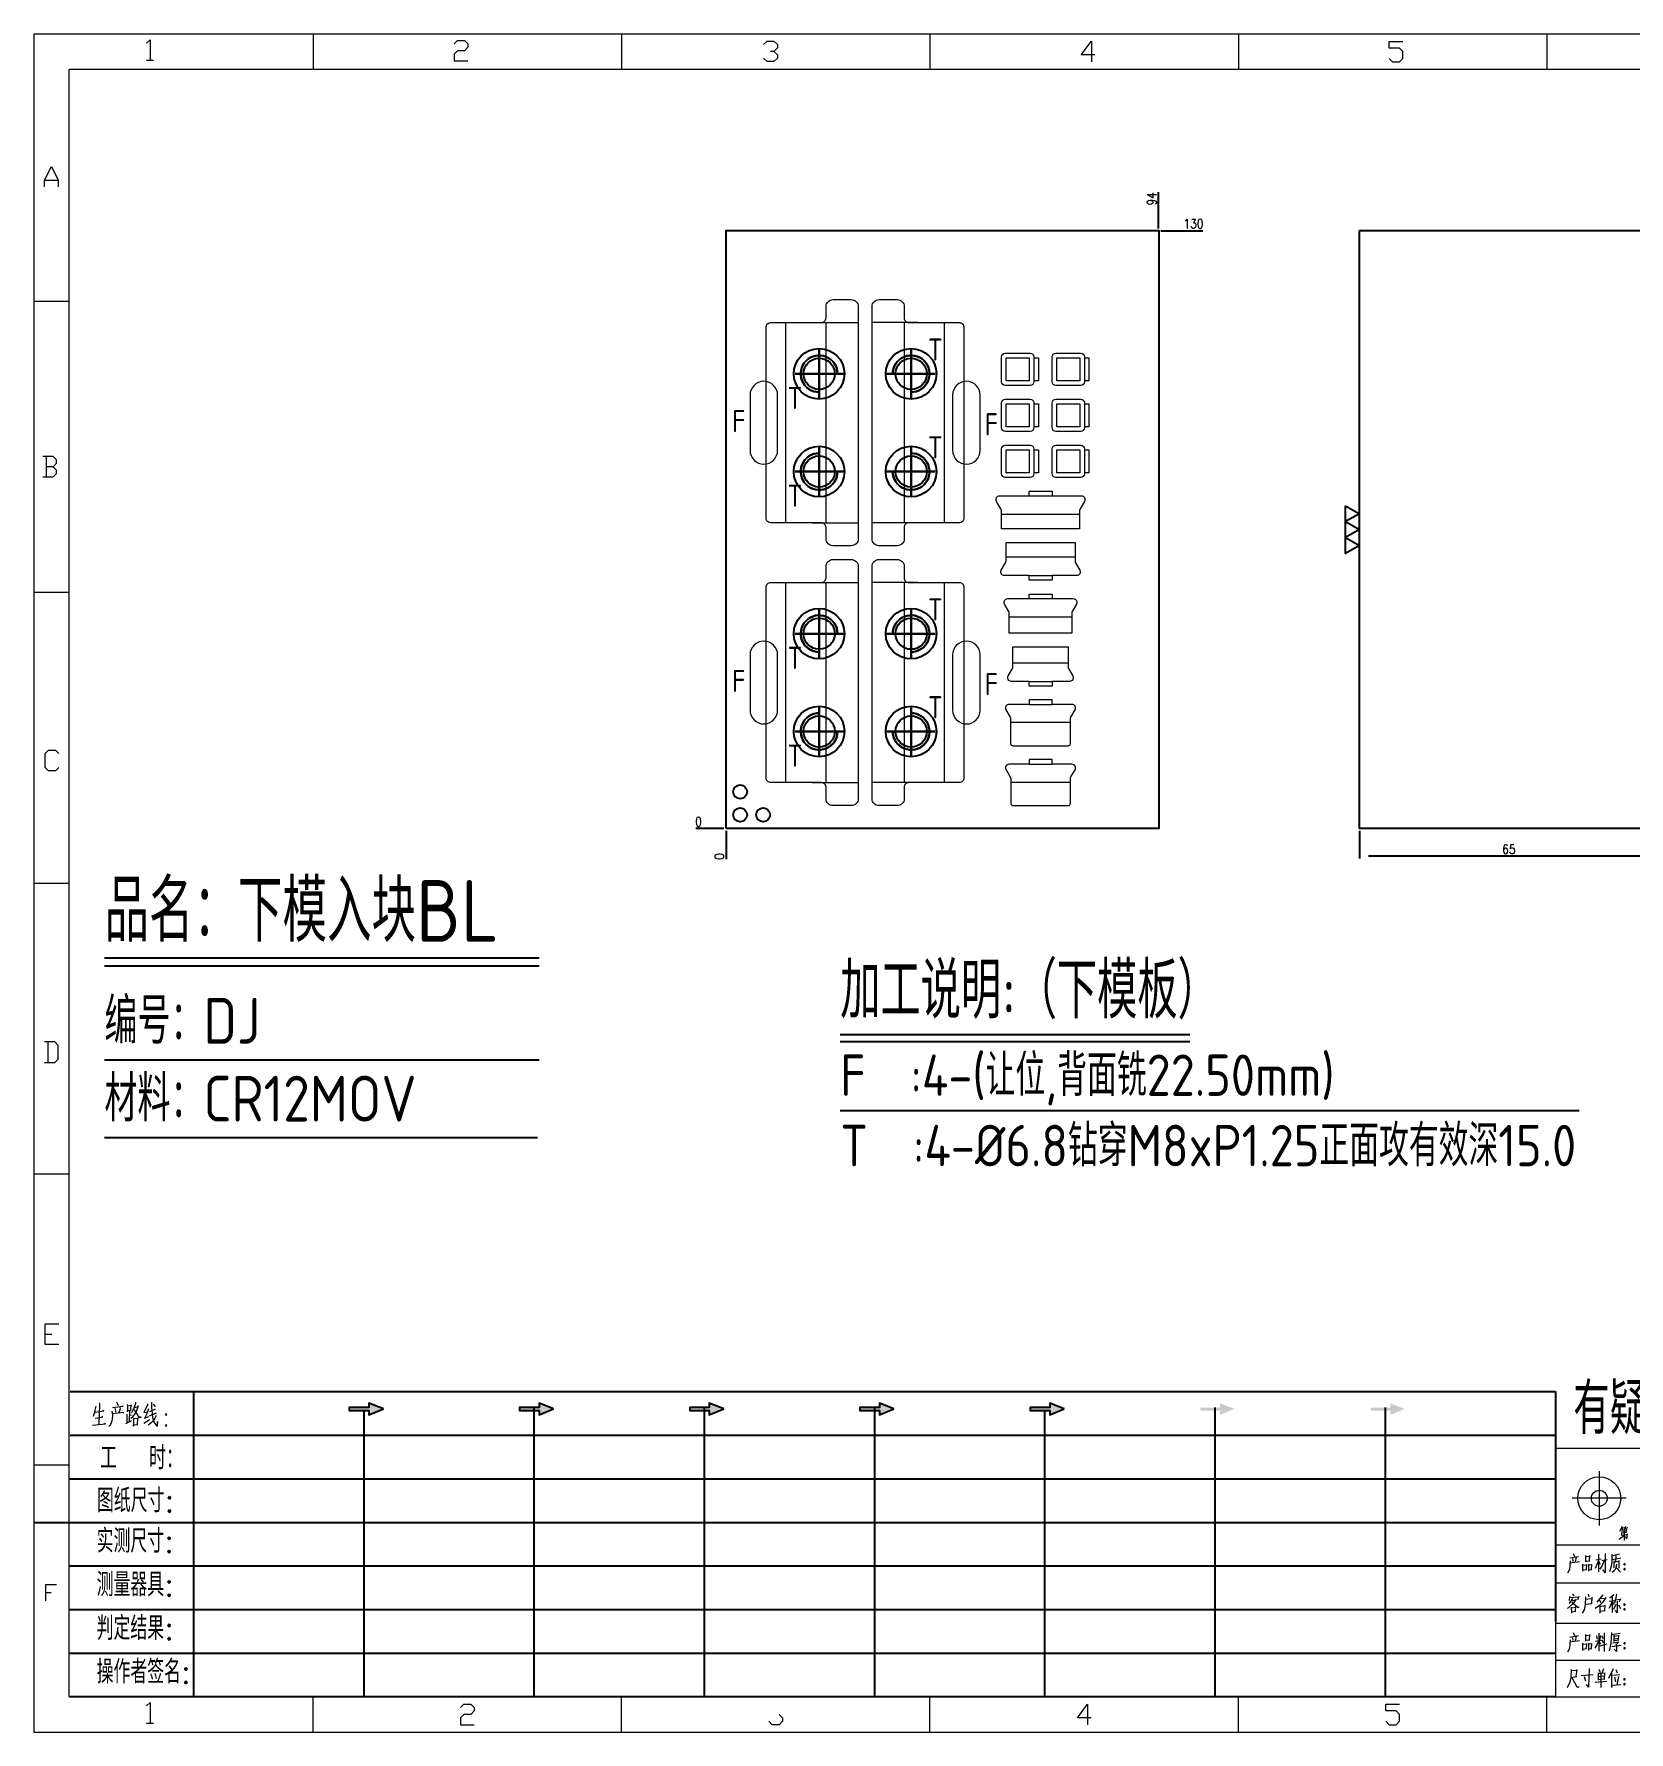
# Model space of a CAD drawing. Header units: millimetres. Extents: x 117382 to 126876, y -1151 to 1280.
# Drawn here: x 119453.7 to 119800.5, y -1151.5 to -782.3 of the extents above; entities that cross this region are included whole.
import ezdxf
from ezdxf.enums import TextEntityAlignment as Align

# ---------------------------------------------------------------- set-up
doc = ezdxf.new("R2010")
doc.units = ezdxf.units.MM
for name, pattern in [('CENTER', [0]), ('DASHED', [0]), ('HIDDEN', [0])]:
    doc.linetypes.add(name, pattern=pattern)
for name, color, linetype in [('DIE_P', 2, 'Continuous'), ('DIM', 4, 'Continuous'), ('LB_P', 2, 'Continuous'), ('PRESS', 3, 'Continuous'), ('TEXT', 4, 'Continuous')]:
    doc.layers.add(name, color=color, linetype=linetype)
doc.styles.add('chinesef_fs', font='simplex.shx', dxfattribs={"bigfont": 'gbcbig.shx'})
doc.styles.add('gbenor', font='gbenor.shx', dxfattribs={"bigfont": 'gbcbig.shx'})
doc.styles.add('GBENOR_', font='gbenor.shx', dxfattribs={"bigfont": 'gbcbig'})
doc.styles.get("Standard").update_dxf_attribs({"font": 'txt.shx', "width": 0.85, "bigfont": 'ctxt.shx'})
doc.styles.add('TXT', font='txt.shx', dxfattribs={"width": 0.8, "bigfont": 'ctxt.shx'})
doc.dimstyles.new('T-2-WX', dxfattribs={"dimtxt": 2, "dimasz": 2, "dimexe": 0.5, "dimexo": 0.5, "dimgap": 0.5, "dimtad": 1, "dimtxsty": 'Standard', "dimblk": 'OPEN30', "dimcen": 0, "dimazin": 3, "dimtfac": 1, "dimtmove": 0, "dimatfit": 3, "dimldrblk": 'OPEN30', "dimlwd": -1, "dimlwe": -1})

# ---------------------------------------------------------------- blocks, each defined once
blk = doc.blocks.new('U40')
for points in [[(351.8, 337.7), (351.8, 333.2), (367, 339.3), (351.8, 345.3), (351.8, 340.8), (331.2, 340.8), (331.2, 337.7)], [(545.7, 339.3), (530.6, 345.3), (530.6, 340.8), (509.9, 340.8), (509.9, 337.7), (530.6, 337.7), (530.6, 333.2)], [(724.5, 339.3), (709.3, 345.3), (709.3, 340.8), (688.7, 340.8), (688.7, 337.7), (709.3, 337.7), (709.3, 333.2)], [(903.3, 339.3), (888.1, 345.3), (888.1, 340.8), (867.5, 340.8), (867.5, 337.7), (888.1, 337.7), (888.1, 333.2)], [(1082.1, 339.3), (1066.9, 345.3), (1066.9, 340.8), (1046.3, 340.8), (1046.3, 337.7), (1066.9, 337.7), (1066.9, 333.2)], [(1245.7, 337.7), (1245.7, 333.2), (1260.9, 339.3), (1245.7, 345.3), (1245.7, 340.8), (1225.1, 340.8), (1225.1, 337.7)], [(1424.5, 337.7), (1424.5, 333.2), (1439.7, 339.3), (1424.5, 345.3), (1424.5, 340.8), (1403.8, 340.8), (1403.8, 337.7)]]:
    blk.add_hatch(color=3).paths.add_polyline_path(points)
at = {"color": 254, "lineweight": 18}
for p, q in [((0, 1783.5), (0, 0)), ((0, 1783.5), (2530.2, 1783.5)), ((941.1, 1783.5), (941.1, 1746.5)), ((1265.1, 1783.5), (1265.1, 1746.5)), ((1589.1, 1783.5), (1589.1, 1746.5)), ((37, 37), (37, 1746.5)), ((37, 1746.5), (2493.2, 1746.5)), ((0, 1502.7), (37, 1502.7)), ((0, 1197.2), (37, 1197.2)), ((0, 891.7), (37, 891.7)), ((0, 586.3), (37, 586.3)), ((1598.1, 298), (2493.2, 298)), ((0, 280.8), (37, 280.8)), ((1598.2, 196.6), (2493.2, 196.6)), ((2493.2, 156.4), (1598.2, 156.4)), ((2493.2, 114.1), (1598.2, 114.1)), ((2493.2, 75), (1598.2, 75)), ((37, 37), (2493.2, 37)), ((941.1, 0), (941.1, 37)), ((1265.1, 0), (1265.1, 37)), ((1589.1, 0), (1589.1, 37)), ((0, 0), (2530.2, 0))]:
    blk.add_line(p, q, dxfattribs=at)
at = {"color": 254, "linetype": 'Continuous', "lineweight": 18}
for p, q in [((293.1, 1783.5), (293.1, 1746.5)), ((617.1, 1783.5), (617.1, 1746.5)), ((1598.1, 298), (1598.1, 37)), ((1598.2, 298), (1598.2, 37)), ((293.1, 0), (293.1, 37)), ((617.1, 0), (617.1, 37))]:
    blk.add_line(p, q, dxfattribs=at)
for p, q in [((38, 357.6), (1598.2, 357.6)), ((1598.2, 357.6), (1598.2, 116.2)), ((38, 311.8), (1598.2, 311.8)), ((37.1, 266), (1598.2, 266)), ((0.1, 220.2), (1598.2, 220.2)), ((37.1, 174.4), (1598.2, 174.4)), ((37.1, 128.6), (1598.2, 128.6)), ((37.1, 82.8), (1598.2, 82.8))]:
    blk.add_line(p, q)
at = {"color": 254}
for p, q in [((167.8, 37), (167.8, 357.6)), ((525.5, 37), (525.5, 340.8)), ((704.3, 37), (704.3, 340.8)), ((883.1, 37), (883.1, 340.8)), ((1240.6, 37), (1240.6, 340.8)), ((1419.4, 37), (1419.4, 340.8)), ((346.7, 37), (346.7, 337.9)), ((1061.9, 37), (1061.9, 337.7)), ((1598.2, 37), (38, 37))]:
    blk.add_line(p, q, dxfattribs=at)
at = {"color": 92, "lineweight": 18}
for p, q in [((1644.1, 273.9), (1644.1, 217)), ((1672.4, 245.5), (1615.5, 245.5))]:
    blk.add_line(p, q, dxfattribs=at)
for points in [[(118.3, 1773.7), (121.9, 1777.3), (121.9, 1755.8)], [(441.4, 1773.1), (445, 1776.7), (452.2, 1776.7), (455.8, 1773.1), (455.8, 1769.5), (452.2, 1765.9), (445, 1765.9), (441.4, 1762.3), (441.4, 1755.1), (455.8, 1755.1)], [(766.4, 1772.4), (770, 1776), (777.2, 1776), (780.8, 1772.4), (780.8, 1768.8), (777.2, 1765.2), (773.6, 1765.2)], [(1114.4, 1761.4), (1100, 1761.4), (1110.8, 1775.8), (1110.8, 1754.2)], [(1423.4, 1757.7), (1427, 1754.1), (1434.2, 1754.1), (1437.8, 1757.7), (1437.8, 1764.9), (1434.2, 1768.5), (1423.4, 1768.5), (1423.4, 1775.7), (1437.8, 1775.7)], [(118.3, 1755.8), (125.5, 1755.8)], [(777.2, 1765.2), (780.8, 1761.6), (780.8, 1758), (777.2, 1754.4), (770, 1754.4), (766.4, 1758)], [(11.1, 1622.8), (11.1, 1630), (18.3, 1644.4), (25.5, 1630), (25.5, 1622.8)], [(11.1, 1630), (25.5, 1630)], [(20, 1329), (23.6, 1332.6), (23.6, 1336.2), (20, 1339.8), (9.2, 1339.8)], [(12.8, 1339.8), (12.8, 1318.2)], [(9.2, 1318.2), (20, 1318.2), (23.6, 1321.8), (23.6, 1325.4), (20, 1329), (12.8, 1329)], [(26.1, 1013.2), (22.5, 1009.6), (15.3, 1009.6), (11.7, 1013.2), (11.7, 1027.6), (15.3, 1031.2), (22.5, 1031.2), (26.1, 1027.6)], [(11, 703.2), (21.8, 703.2), (25.4, 706.8), (25.4, 721.2), (21.8, 724.8), (11, 724.8)], [(14.6, 724.8), (14.6, 703.2)], [(26.1, 407), (11.7, 407), (11.7, 428.6), (26.1, 428.6)], [(11.7, 417.8), (18.9, 417.8)], [(1613.5, 179.9), (1612.8, 170.8), (1610.8, 166.8)], [(1613, 182.8), (1622.3, 184.3)], [(1613.3, 177.7), (1623.2, 179.2)], [(1615.9, 182.1), (1616.3, 179)], [(1616.6, 187.6), (1617.9, 184.5)], [(1619.7, 183.6), (1618.8, 178.8)], [(1629.6, 185.4), (1629.6, 178.6)], [(1629.6, 184.3), (1634, 184.7)], [(1629.6, 179.4), (1634.2, 179.9)], [(1633.8, 179.9), (1634.2, 185.4)], [(1640, 172.1), (1643.5, 180.5)], [(1645.9, 181.4), (1640.4, 180.5)], [(1643.5, 168.2), (1643.5, 186.9)], [(1645.5, 176.1), (1643.5, 179.2)], [(1649.7, 180.8), (1647, 174.8), (1644.8, 171)], [(1646.6, 180.3), (1652.3, 181.2)], [(1650.1, 187.6), (1650.1, 167.1), (1647.7, 170.6)], [(1657.4, 186.9), (1657.2, 179), (1656.5, 173.7), (1654.8, 168.4)], [(1664.9, 186.7), (1657.4, 184.7)], [(1657.8, 181.2), (1666.7, 182.8)], [(1659.2, 179.7), (1659.2, 172.4)], [(1664.5, 179), (1659.2, 178.1)], [(1661.6, 178.6), (1661.8, 185.2)], [(1664.7, 180.1), (1664.5, 172.1)], [(1626.9, 168.8), (1626.7, 176.3)], [(1626.9, 175.2), (1630.5, 175.7)], [(1626.9, 170.2), (1630.7, 170.6)], [(1630.5, 176.1), (1630.3, 170.6)], [(1632.7, 176.3), (1632.7, 168.8)], [(1636.2, 175.7), (1632.9, 175.2)], [(1632.9, 170.4), (1636.4, 170.8)], [(1636, 170.8), (1636.4, 176.1)], [(1662, 176.3), (1661.4, 172.4), (1660, 169.7), (1657.6, 167.7)], [(1662.3, 172.4), (1666.2, 168)], [(12.3, 137.7), (12.3, 155), (23.8, 155)], [(12.3, 146.4), (18.1, 146.4)], [(1615.9, 144.9), (1617.5, 143.1)], [(1632.3, 144.9), (1633.2, 142)], [(1647.7, 144.2), (1641.5, 136.3)], [(1659.4, 144.2), (1655.2, 140.5)], [(1662.3, 144.9), (1661.2, 139.2), (1660.1, 135.2)], [(1619.7, 139.4), (1616.8, 135), (1610.6, 129.7)], [(1612.8, 142.5), (1612.4, 138.1)], [(1615.9, 140.3), (1612.4, 135)], [(1612.8, 141.2), (1622.3, 142)], [(1614.6, 131.2), (1614.8, 125)], [(1614.6, 130.3), (1619.2, 131.2)], [(1614.8, 137.8), (1619.2, 138.9)], [(1614.8, 126.1), (1619.5, 127)], [(1615.1, 136.3), (1621.7, 131), (1623, 131)], [(1619, 127), (1619.5, 131.9)], [(1622.6, 142.5), (1621.2, 138.9)], [(1629.6, 142), (1629.2, 133.6), (1628.3, 128.3), (1626.1, 125)], [(1629.2, 134.3), (1636.2, 135)], [(1629.4, 139.6), (1636, 140.3)], [(1636.2, 141.6), (1635.8, 135)], [(1650.8, 141.4), (1647.3, 136.1), (1644.2, 133), (1639.8, 129.9)], [(1644, 138.9), (1645.7, 136.1)], [(1644.6, 133.4), (1644.6, 125)], [(1644.6, 131.9), (1650.2, 132.8)], [(1644.6, 126.8), (1650.4, 127.5)], [(1645.1, 140.3), (1650.2, 140.7)], [(1649.9, 127.5), (1650.4, 133.2)], [(1657.7, 137.4), (1656.1, 133.6), (1654.1, 129.9)], [(1654.6, 137.4), (1659.9, 138.3)], [(1657.7, 142), (1657.7, 125.5)], [(1657.7, 136.3), (1659.6, 133.9)], [(1661.4, 134.1), (1659, 128.6)], [(1663, 137.6), (1663, 125.3), (1661, 128.1)], [(1661.4, 138.9), (1665.8, 139.6)], [(1664.3, 133.6), (1666.5, 129.9)], [(1666.3, 140), (1664.9, 136.7)], [(1613.5, 96.9), (1612.8, 87.8), (1610.8, 83.9)], [(1613, 99.8), (1622.3, 101.3)], [(1613.3, 94.7), (1623.2, 96.2)], [(1615.9, 99.1), (1616.3, 96)], [(1616.6, 104.6), (1617.9, 101.5)], [(1619.7, 100.6), (1618.8, 95.8)], [(1626.9, 85.8), (1626.7, 93.4)], [(1626.9, 92.3), (1630.5, 92.7)], [(1629.6, 102.4), (1629.6, 95.6)], [(1629.6, 101.3), (1634, 101.8)], [(1629.6, 96.4), (1634.2, 96.9)], [(1630.5, 93.1), (1630.3, 87.6)], [(1632.7, 93.4), (1632.7, 85.8)], [(1636.2, 92.7), (1632.9, 92.3)], [(1633.8, 96.9), (1634.2, 102.4)], [(1636, 87.8), (1636.4, 93.1)], [(1643.5, 96), (1641.5, 91.6), (1639.5, 88.1)], [(1640, 95.6), (1645.9, 96.4)], [(1641.1, 100.9), (1641.9, 97.6)], [(1643.5, 104), (1643.5, 85)], [(1643.5, 95.1), (1645.3, 92.3)], [(1645.5, 101.3), (1644.2, 96.2)], [(1645, 90.7), (1652.3, 92.7)], [(1646.8, 101.1), (1647.9, 98.4)], [(1646.8, 96.9), (1648.1, 93.6)], [(1649.7, 84.5), (1649.7, 104.2)], [(1657, 104.4), (1656.3, 93.1), (1654.5, 85.4)], [(1657, 102.6), (1666, 103.7)], [(1657.2, 90), (1666.9, 91.4)], [(1658.3, 93.8), (1664.2, 94.7)], [(1659.2, 101.8), (1659.2, 95.1)], [(1664.7, 101.1), (1659.2, 100.4)], [(1659.2, 98), (1663.4, 98.7)], [(1659.2, 96), (1664.7, 96.7)], [(1661.4, 92.9), (1662, 90.7), (1662, 84.5), (1659.8, 87.2)], [(1661.8, 91.6), (1664.5, 94.9)], [(1664.2, 96.7), (1664.7, 101.8)], [(1626.9, 87.2), (1630.7, 87.6)], [(1632.9, 87.4), (1636.4, 87.8)], [(1614.4, 65.7), (1614.2, 57.3), (1613.3, 52.3), (1610.4, 46.5)], [(1614.2, 57.3), (1620.6, 58.2)], [(1620.6, 64.8), (1614.4, 64.2)], [(1615.3, 57.3), (1620.6, 47.4), (1622.8, 47.4)], [(1619.9, 58.2), (1620.8, 65.7)], [(1625.2, 59.3), (1637.6, 60.6)], [(1630.1, 53.6), (1628.7, 58)], [(1633.4, 66.6), (1632.9, 47.2), (1630.7, 50)], [(1639.8, 52.5), (1652.1, 53.6)], [(1642.9, 62.2), (1642.9, 54.5)], [(1649.5, 61.8), (1642.9, 61.1)], [(1642.9, 55.1), (1649.9, 55.8)], [(1643.5, 66.2), (1645.1, 62.4)], [(1643.8, 58.4), (1648.6, 58.9)], [(1646.2, 46.7), (1646.2, 61.3)], [(1648.6, 66.4), (1646.8, 61.8)], [(1649.7, 62.2), (1649.3, 55.8)], [(1658.5, 66.4), (1653.9, 56.2)], [(1656.8, 62.2), (1656.8, 46.7)], [(1658.3, 59.8), (1665.8, 60.6)], [(1659.9, 57.8), (1661.2, 52.7)], [(1661.4, 65.7), (1662.7, 62.2)], [(1664.1, 58.4), (1662.5, 49.6)], [(1657.7, 49.2), (1666.7, 49.8)], [(118.3, 27.4), (121.9, 31), (121.9, 9.4)], [(447.9, 25.7), (451.5, 29.3), (458.7, 29.3), (462.3, 25.7), (462.3, 22.1), (458.7, 18.5), (451.5, 18.5), (447.9, 14.9), (447.9, 7.7), (462.3, 7.7)], [(782.7, 18.5), (786.3, 14.9), (786.3, 11.3), (782.7, 7.7), (775.5, 7.7), (771.9, 11.3)], [(1110.3, 14.9), (1095.9, 14.9), (1106.7, 29.3), (1106.7, 7.7)], [(1419.9, 11.3), (1423.5, 7.7), (1430.7, 7.7), (1434.3, 11.3), (1434.3, 18.5), (1430.7, 22.1), (1419.9, 22.1), (1419.9, 29.3), (1434.3, 29.3)], [(118.3, 9.4), (125.5, 9.4)]]:
    blk.add_lwpolyline(points, dxfattribs=at)
at = {"color": 92, "lineweight": 0}
for points in [[(65, 342.2), (64.8, 341), (64.1, 337.9), (63.6, 335.7), (62.8, 333.5), (62.1, 331.4)], [(68.4, 345.9), (68.7, 344.4), (68.1, 322.9)], [(82.6, 340.8), (93.7, 342.2), (93.3, 342.4), (92.4, 342)], [(86.1, 336.1), (86, 337.5), (85.3, 339.8)], [(86.7, 346.7), (87.9, 344.6), (88.3, 343)], [(90.3, 341), (90.4, 339.6), (89.1, 335.3)], [(97.8, 344), (98.1, 342.6), (98.1, 340.8), (98.1, 337.9), (98.1, 336.3), (98.2, 337.7), (102.1, 338.3), (101.8, 338.3), (102.1, 343.6), (102.1, 343.2), (102.1, 342.8), (98.2, 342.2)], [(105.5, 341.2), (105.9, 341), (109.6, 341.8), (109.3, 342.6), (108.5, 339.6), (107.6, 337.3), (106.9, 335.9), (105.9, 334.3), (104.3, 332), (103.1, 330.4), (101.9, 329.4)], [(106.6, 346.5), (106.5, 345.2), (105.1, 341.2), (104.2, 338.9), (103.1, 336.3), (102.6, 335.5)], [(104.9, 339.1), (105.3, 338.7), (107, 335.7), (108.6, 333.3), (109.9, 331.2), (110.3, 330.8), (112.6, 330.8), (110.2, 331.2), (109, 332.6)], [(119.3, 344.8), (119.1, 343.8), (116.8, 338.5), (115.4, 335.5), (119.3, 336.3)], [(120.3, 339.4), (118.1, 333.5), (116.4, 330), (116.1, 329.8), (120.5, 331.4)], [(121.7, 336.7), (127.7, 339.6)], [(123.4, 346.5), (123.5, 345.4), (123.5, 340.8), (123.8, 337.3), (124, 335.3), (124.2, 333.1), (124.5, 331), (124.8, 329), (125.2, 327.4), (125.9, 325.7), (126.9, 323.9), (127.9, 322.7), (128.9, 321.7), (129.6, 321.3), (129.9, 326.1), (129.4, 321.5)], [(127.7, 341.6), (127.2, 342.4), (125.7, 344.2)], [(61.4, 322.3), (68.2, 322.9), (75.3, 323.7), (74.9, 323.9), (73.8, 323.5)], [(63.8, 335.9), (73.4, 337.5), (73.1, 337.7), (72.5, 337.3)], [(64.5, 329.6), (64.8, 329.6), (65.1, 329.6), (72.5, 331), (71.9, 331), (70.9, 330.8)], [(82.6, 335.1), (82.6, 331.8), (82.3, 329), (81.9, 326.8), (81.2, 324.9), (80.3, 323.1), (79.6, 321.9), (78.8, 320.9)], [(93.3, 335.5), (94.1, 335.7), (94.3, 335.5), (82.6, 334.3), (82.6, 335.1), (82.2, 336.9)], [(96.5, 323.9), (102.8, 327.2)], [(97.2, 334.3), (97.5, 333.5), (97.7, 324.7)], [(100.2, 337.9), (100.1, 325.9)], [(100.2, 332.6), (102.4, 333.1)], [(104.2, 330), (104.5, 329), (104.5, 321.1), (104.3, 322.1), (104.5, 322.7), (109.2, 323.1), (108.6, 323.1), (109, 329.2), (109, 330), (109.3, 329.4), (108.6, 329.4), (104.6, 328.8)], [(115.3, 324.3), (121.5, 328.2)], [(128.2, 332.4), (128.1, 331.6), (126.9, 329.6), (125.8, 328), (124.5, 326.3), (123, 324.7), (121.4, 323.3), (120.1, 322.3)], [(121.4, 332.2), (128.8, 335.1)]]:
    blk.add_lwpolyline(points, dxfattribs=at)
for points in [[(367, 339.3), (351.8, 345.3), (351.8, 340.8), (331.2, 340.8), (331.2, 337.7), (351.8, 337.7), (351.8, 333.2), (367, 339.3)], [(545.7, 339.3), (530.6, 345.3), (530.6, 340.8), (509.9, 340.8), (509.9, 337.7), (530.6, 337.7), (530.6, 333.2), (545.7, 339.3)], [(724.5, 339.3), (709.3, 345.3), (709.3, 340.8), (688.7, 340.8), (688.7, 337.7), (709.3, 337.7), (709.3, 333.2), (724.5, 339.3)], [(903.3, 339.3), (888.1, 345.3), (888.1, 340.8), (867.5, 340.8), (867.5, 337.7), (888.1, 337.7), (888.1, 333.2), (903.3, 339.3)], [(1082.1, 339.3), (1066.9, 345.3), (1066.9, 340.8), (1046.3, 340.8), (1046.3, 337.7), (1066.9, 337.7), (1066.9, 333.2), (1082.1, 339.3)]]:
    blk.add_lwpolyline(points)
for points in [[(138.7, 332.4), (139.4, 333.5), (138.7, 334.5), (138, 333.5)], [(138.7, 320.9), (139.4, 321.9), (138.7, 322.9), (138, 321.9)]]:
    blk.add_lwpolyline(points, close=True, dxfattribs=at)
at = {"color": 3, "lineweight": 18}
for points in [[(1665.5, 210.9), (1668.3, 216.3)], [(1667.3, 214.2), (1670.1, 214.7)], [(1668.8, 211.7), (1668, 214.2)], [(1670.3, 211.9), (1671.9, 216.3)], [(1671.1, 214.2), (1674, 214.7)], [(1671.4, 214.2), (1672.9, 211.7)], [(1670.1, 206.6), (1668, 204.5), (1665, 202.1)], [(1667.1, 206.6), (1673.4, 207.3)], [(1667.3, 211.1), (1672.4, 211.6)], [(1667.3, 209.6), (1667.3, 206.6)], [(1672.5, 209.4), (1667.3, 208.9)], [(1670.1, 211.2), (1670.1, 201.3)], [(1673.5, 208.1), (1672.7, 202.9), (1671.7, 205)], [(1672.2, 209.4), (1672.5, 211.9)]]:
    blk.add_lwpolyline(points, dxfattribs=at)
at = {"color": 92, "lineweight": 18}
for points in [[(1670, 176.1), (1670, 175.9), (1670.2, 175.7), (1670.4, 175.5), (1670.6, 175.5), (1670.9, 175.5), (1671.1, 175.7), (1671.3, 175.9), (1671.3, 176.1), (1671.3, 176.4), (1671.1, 176.6), (1670.9, 176.7), (1670.6, 176.8), (1670.4, 176.7), (1670.2, 176.6), (1670, 176.4)], [(1671.3, 171), (1671.3, 171.3), (1671.1, 171.5), (1670.9, 171.7), (1670.6, 171.7), (1670.4, 171.7), (1670.2, 171.5), (1670, 171.3), (1670, 171), (1670, 170.8), (1670.2, 170.6), (1670.4, 170.4), (1670.6, 170.4), (1670.9, 170.4), (1671.1, 170.6), (1671.3, 170.8)], [(1671.1, 176.1), (1671, 176.3), (1670.9, 176.5), (1670.6, 176.6), (1670.4, 176.5), (1670.3, 176.3), (1670.2, 176.1), (1670.3, 175.9), (1670.4, 175.7), (1670.6, 175.7), (1670.9, 175.7), (1671, 175.9)], [(1671.1, 171), (1671, 171.3), (1670.9, 171.4), (1670.6, 171.5), (1670.4, 171.4), (1670.3, 171.3), (1670.2, 171), (1670.3, 170.8), (1670.4, 170.7), (1670.6, 170.6), (1670.9, 170.7), (1671, 170.8)], [(1669.8, 133.9), (1669.8, 133.6), (1670, 133.4), (1670.2, 133.3), (1670.5, 133.2), (1670.7, 133.3), (1670.9, 133.4), (1671.1, 133.6), (1671.1, 133.9), (1671.1, 134.1), (1670.9, 134.3), (1670.7, 134.5), (1670.5, 134.5), (1670.2, 134.5), (1670, 134.3), (1669.8, 134.1)], [(1671.1, 128.8), (1671.1, 129), (1670.9, 129.3), (1670.7, 129.4), (1670.5, 129.4), (1670.2, 129.4), (1670, 129.3), (1669.8, 129), (1669.8, 128.8), (1669.8, 128.5), (1670, 128.3), (1670.2, 128.2), (1670.5, 128.1), (1670.7, 128.2), (1670.9, 128.3), (1671.1, 128.5)], [(1670.9, 133.9), (1670.8, 134.1), (1670.7, 134.2), (1670.5, 134.3), (1670.2, 134.2), (1670.1, 134.1), (1670, 133.9), (1670.1, 133.6), (1670.2, 133.5), (1670.5, 133.4), (1670.7, 133.5), (1670.8, 133.6)], [(1670.9, 128.8), (1670.8, 129), (1670.7, 129.2), (1670.5, 129.2), (1670.2, 129.2), (1670.1, 129), (1670, 128.8), (1670.1, 128.6), (1670.2, 128.4), (1670.5, 128.3), (1670.7, 128.4), (1670.8, 128.6)], [(1670, 93.1), (1670, 92.9), (1670.2, 92.7), (1670.4, 92.5), (1670.6, 92.5), (1670.9, 92.5), (1671.1, 92.7), (1671.3, 92.9), (1671.3, 93.1), (1671.3, 93.4), (1671.1, 93.6), (1670.9, 93.7), (1670.6, 93.8), (1670.4, 93.7), (1670.2, 93.6), (1670, 93.4)], [(1671.1, 93.1), (1671, 93.4), (1670.9, 93.5), (1670.6, 93.6), (1670.4, 93.5), (1670.3, 93.4), (1670.2, 93.1), (1670.3, 92.9), (1670.4, 92.8), (1670.6, 92.7), (1670.9, 92.8), (1671, 92.9)], [(1671.3, 88.1), (1671.3, 88.3), (1671.1, 88.5), (1670.9, 88.7), (1670.6, 88.7), (1670.4, 88.7), (1670.2, 88.5), (1670, 88.3), (1670, 88.1), (1670, 87.8), (1670.2, 87.6), (1670.4, 87.4), (1670.6, 87.4), (1670.9, 87.4), (1671.1, 87.6), (1671.3, 87.8)], [(1671.1, 88.1), (1671, 88.3), (1670.9, 88.4), (1670.6, 88.5), (1670.4, 88.4), (1670.3, 88.3), (1670.2, 88.1), (1670.3, 87.8), (1670.4, 87.7), (1670.6, 87.6), (1670.9, 87.7), (1671, 87.8)], [(1669.8, 55.3), (1669.8, 55.1), (1670, 54.9), (1670.2, 54.7), (1670.5, 54.7), (1670.7, 54.7), (1670.9, 54.9), (1671.1, 55.1), (1671.1, 55.3), (1671.1, 55.6), (1670.9, 55.8), (1670.7, 56), (1670.5, 56), (1670.2, 56), (1670, 55.8), (1669.8, 55.6)], [(1670.9, 55.3), (1670.8, 55.6), (1670.7, 55.7), (1670.5, 55.8), (1670.2, 55.7), (1670.1, 55.6), (1670, 55.3), (1670.1, 55.1), (1670.2, 55), (1670.5, 54.9), (1670.7, 55), (1670.8, 55.1)], [(1671.1, 50.3), (1671.1, 50.5), (1670.9, 50.7), (1670.7, 50.9), (1670.5, 50.9), (1670.2, 50.9), (1670, 50.7), (1669.8, 50.5), (1669.8, 50.3), (1669.8, 50), (1670, 49.8), (1670.2, 49.7), (1670.5, 49.6), (1670.7, 49.7), (1670.9, 49.8), (1671.1, 50)], [(1670.9, 50.3), (1670.8, 50.5), (1670.7, 50.7), (1670.5, 50.7), (1670.2, 50.7), (1670.1, 50.5), (1670, 50.3), (1670.1, 50), (1670.2, 49.9), (1670.5, 49.8), (1670.7, 49.9), (1670.8, 50)]]:
    blk.add_lwpolyline(points, close=True, dxfattribs=at)
for radius in [22.5, 8.37]:
    blk.add_circle((1644.1, 245.5), radius, dxfattribs=at)
at = {"color": 3, "style": 'chinesef_fs'}
for s, height, p in [('有疑必问 不可盲目加工', 53.079, (1616.8, 313.1)), ('工  时：', 24.57, (69.5, 275.7)), ('图纸尺寸:', 24.57, (66.2, 230.9)), ('实测尺寸:', 24.57, (65.9, 188.4)), ('测量器具:', 24.57, (65.9, 142.6)), ('判定结果:', 24.57, (65.9, 96.8)), ('操作者签名:', 24.57, (65.9, 51))]:
    blk.add_text(s, height=height, dxfattribs=at).set_placement(p)
at = {"lineweight": 18, "style": 'GBENOR_'}
blk.add_attdef('文档路径', (2126, 386.9), '', height=17.8, dxfattribs=at)
at = {"lineweight": 20, "style": 'TXT'}
for tag, height, p in [('18-**-**', 16.3, (1866.6, 256.2)), ('客户名称', 16.1, (1741.1, 134, 0)), ('料厚:', 16.1, (1741.3, 93.2, 0))]:
    blk.add_attdef(tag, text='', height=height, dxfattribs=at).set_placement(p, align=Align.MIDDLE)
for tag, p, height in [('88888', (1850.9, 207.5), 14.9), ('材质:', (1691.2, 168, 0), 16.1), ('核准', (1869.4, 127.5, 0), 16.1), ('设计', (1868.8, 88.3, 0), 16.1), ('绘图', (1868.2, 49.1, 0), 16.1)]:
    blk.add_attdef(tag, p, '', height=height, dxfattribs=at)
for tag, p, height, width in [('3', (2234.7, 206.9), 15.8, 0.7), ('4', (2234.7, 167.4), 15.8, 0.7), ('核准日期', (2041.1, 124.2, 0), 16.1, 0.68), ('设计日期', (2041.1, 84.5, 0), 16.1, 0.68), ('1', (2251.9, 85.9), 14.6, 0.7), ('绘图日期', (2040.9, 46.4, 0), 16.1, 0.68), ('2', (2235, 49.2), 14.6, 0.7)]:
    blk.add_attdef(tag, p, '', height=height, dxfattribs=dict(at, width=width))
blk = doc.blocks.new('*D7742')
at = {"layer": 'Defpoints', "color": 0}
for p in [(119698.2, -825.05), (119703.2, -825.05), (119604.2, -955.05)]:
    blk.add_point(p, dxfattribs=at)
at = {"layer": 'DIM', "color": 0}
blk.add_line((119698.7, -825.05), (119707.83, -825.05), dxfattribs=at)
at = {"layer": 'DIM', "color": 0, "insert": (119705.77, -823.55), "char_height": 2, "attachment_point": 5}
blk.add_mtext('130', dxfattribs=at)
blk = doc.blocks.new('_Open30')
blk = doc.blocks.new('*D7743')
at = {"layer": 'Defpoints', "color": 0}
for p in [(119599.2, -955.05), (119604.2, -955.05), (119604.2, -955.05)]:
    blk.add_point(p, dxfattribs=at)
at = {"layer": 'DIM', "color": 0}
blk.add_line((119603.7, -955.05), (119597.57, -955.05), dxfattribs=at)
at = {"layer": 'DIM', "color": 0, "insert": (119598.14, -953.55), "char_height": 2, "attachment_point": 5}
blk.add_mtext('0', dxfattribs=at)
blk = doc.blocks.new('*D7744')
at = {"layer": 'Defpoints', "color": 0}
for p in [(119604.2, -955.05), (119604.2, -955.05), (119604.2, -960.05)]:
    blk.add_point(p, dxfattribs=at)
at = {"layer": 'DIM', "color": 0}
blk.add_line((119604.2, -955.55), (119604.2, -961.68), dxfattribs=at)
at = {"layer": 'DIM', "color": 0, "insert": (119602.7, -961.11), "char_height": 2, "attachment_point": 5, "rotation": 90}
blk.add_mtext('0', dxfattribs=at)
blk = doc.blocks.new('*D7745')
at = {"layer": 'Defpoints', "color": 0}
for p in [(119698.2, -820.05), (119698.2, -825.05), (119604.2, -955.05)]:
    blk.add_point(p, dxfattribs=at)
at = {"layer": 'DIM', "color": 0}
blk.add_line((119698.2, -824.55), (119698.2, -816.71), dxfattribs=at)
at = {"layer": 'DIM', "color": 0, "insert": (119696.7, -818.13), "char_height": 2, "attachment_point": 5, "rotation": 90}
blk.add_mtext('94', dxfattribs=at)
blk = doc.blocks.new('*D7746')
at = {"layer": 'Defpoints', "color": 0}
for p in [(119741.84, -955.05), (119806.84, -955.05), (119741.84, -961.05)]:
    blk.add_point(p, dxfattribs=at)
at = {"layer": 'DIM', "color": 0}
for p, q in [((119741.84, -955.55), (119741.84, -961.55)), ((119806.84, -955.55), (119806.84, -961.55)), ((119804.84, -961.05), (119743.84, -961.05))]:
    blk.add_line(p, q, dxfattribs=at)
at = {"layer": 'DIM', "color": 0, "insert": (119774.34, -959.55), "char_height": 2, "attachment_point": 5}
blk.add_mtext('65', dxfattribs=at)

msp = doc.modelspace()

# ---------------------------------------------------------------- linework, layer by layer
at = {"layer": 'DIE_P', "linetype": 'Continuous', "lineweight": 15}
for p, q in [((119622.878, -845.045), (119632.878, -845.045)), ((119645.878, -845.045), (119635.878, -845.045)), ((119622.878, -888.545), (119632.878, -888.545)), ((119645.878, -888.545), (119635.878, -888.545)), ((119622.878, -901.545), (119632.878, -901.545)), ((119645.878, -901.545), (119635.878, -901.545)), ((119622.878, -945.045), (119632.878, -945.045)), ((119645.878, -945.045), (119635.878, -945.045))]:
    msp.add_line(p, q, dxfattribs=at)
at = {"layer": 'DIE_P', "color": 1, "linetype": 'Continuous', "lineweight": 15}
for points in [[(119632.878, -841.545), (119632.878, -892.045, -0.4142136), (119631.378, -893.545), (119627.378, -893.545, -0.4142136), (119625.878, -892.045), (119625.878, -889.545, 0.4142136), (119624.878, -888.545), (119613.878, -888.545, -0.4142136), (119612.878, -887.545), (119612.878, -846.045, -0.4142136), (119613.878, -845.045), (119624.878, -845.045, 0.4142136), (119625.878, -844.045), (119625.878, -841.545, -0.4142136), (119627.378, -840.045), (119631.378, -840.045, -0.4142136)], [(119635.878, -892.045), (119635.878, -841.545, -0.4142136), (119637.378, -840.045), (119641.378, -840.045, -0.4142136), (119642.878, -841.545), (119642.878, -844.045, 0.4142136), (119643.878, -845.045), (119654.878, -845.045, -0.4142136), (119655.878, -846.045), (119655.878, -887.545, -0.4142136), (119654.878, -888.545), (119643.878, -888.545, 0.4142136), (119642.878, -889.545), (119642.878, -892.045, -0.4142136), (119641.378, -893.545), (119637.378, -893.545, -0.4142136)], [(119632.878, -898.045), (119632.878, -948.545, -0.4142136), (119631.378, -950.045), (119627.378, -950.045, -0.4142136), (119625.878, -948.545), (119625.878, -946.045, 0.4142136), (119624.878, -945.045), (119613.878, -945.045, -0.4142136), (119612.878, -944.045), (119612.878, -902.545, -0.4142136), (119613.878, -901.545), (119624.878, -901.545, 0.4142136), (119625.878, -900.545), (119625.878, -898.045, -0.4142136), (119627.378, -896.545), (119631.378, -896.545, -0.4142136)], [(119635.878, -948.545), (119635.878, -898.045, -0.4142136), (119637.378, -896.545), (119641.378, -896.545, -0.4142136), (119642.878, -898.045), (119642.878, -900.545, 0.4142136), (119643.878, -901.545), (119654.878, -901.545, -0.4142136), (119655.878, -902.545), (119655.878, -944.045, -0.4142136), (119654.878, -945.045), (119643.878, -945.045, 0.4142136), (119642.878, -946.045), (119642.878, -948.545, -0.4142136), (119641.378, -950.045), (119637.378, -950.045, -0.4142136)]]:
    msp.add_lwpolyline(points, format="xyb", close=True, dxfattribs=at)
at = {"layer": 'DIE_P', "linetype": 'Continuous', "lineweight": 15}
for points in [[(119617.178, -888.545), (119617.178, -845.045)], [(119625.878, -888.545), (119625.878, -845.045)], [(119642.878, -845.045), (119642.878, -888.545)], [(119651.578, -845.045), (119651.578, -888.545)], [(119617.178, -945.045), (119617.178, -901.545)], [(119625.878, -945.045), (119625.878, -901.545)], [(119642.878, -901.545), (119642.878, -945.045)], [(119651.578, -901.545), (119651.578, -945.045)]]:
    msp.add_lwpolyline(points, dxfattribs=at)
at = {"layer": 'DIE_P'}
for points in [[(119628.378, -856.165, 2.4142136), (119624.378, -860.165, -2.4142136)], [(119640.378, -856.167, -2.4142136), (119644.378, -860.167, 2.4142136)], [(119628.378, -877.424, -2.4142136), (119624.378, -873.424, 2.4142136)], [(119640.378, -877.425, 2.4142136), (119644.378, -873.425, -2.4142136)], [(119628.378, -912.665, 2.4142136), (119624.378, -916.665, -2.4142136)], [(119640.378, -912.667, -2.4142136), (119644.378, -916.667, 2.4142136)], [(119628.378, -933.924, -2.4142136), (119624.378, -929.924, 2.4142136)], [(119640.378, -933.925, 2.4142136), (119644.378, -929.925, -2.4142136)]]:
    msp.add_lwpolyline(points, format="xyb", close=True, dxfattribs=at)
at = {"layer": 'DIE_P', "color": 4, "linetype": 'CENTER', "ltscale": 0.007}
for points in [[(119624.378, -850.965), (119624.378, -861.365)], [(119644.378, -850.967), (119644.378, -861.367)], [(119619.178, -856.165), (119629.578, -856.165)], [(119649.578, -856.167), (119639.178, -856.167)], [(119624.378, -882.624), (119624.378, -872.224)], [(119644.378, -882.625), (119644.378, -872.225)], [(119619.178, -877.424), (119629.578, -877.424)], [(119649.578, -877.425), (119639.178, -877.425)], [(119624.378, -907.465), (119624.378, -917.865)], [(119644.378, -907.467), (119644.378, -917.867)], [(119619.178, -912.665), (119629.578, -912.665)], [(119649.578, -912.667), (119639.178, -912.667)], [(119624.378, -939.124), (119624.378, -928.724)], [(119644.378, -939.125), (119644.378, -928.725)], [(119619.178, -933.924), (119629.578, -933.924)], [(119649.578, -933.925), (119639.178, -933.925)]]:
    msp.add_lwpolyline(points, close=True, dxfattribs=at)
at = {"layer": 'DIE_P', "color": 52, "linetype": 'DASHED', "lineweight": 15, "ltscale": 0.5}
for points in [[(119615.358, -860.795, 1), (119609.358, -860.795), (119609.358, -872.795, 1), (119615.358, -872.795)], [(119653.398, -872.795, 1), (119659.398, -872.795), (119659.398, -860.795, 1), (119653.398, -860.795)], [(119615.358, -917.295, 1), (119609.358, -917.295), (119609.358, -929.295, 1), (119615.358, -929.295)], [(119653.398, -929.295, 1), (119659.398, -929.295), (119659.398, -917.295, 1), (119653.398, -917.295)]]:
    msp.add_lwpolyline(points, format="xyb", close=True, dxfattribs=at)
at = {"layer": 'DIE_P'}
for centre, radius in [((119624.378, -856.165), 5.5), ((119624.378, -856.165), 3.4), ((119624.378, -856.165), 3.4), ((119644.378, -856.167), 5.5), ((119644.378, -856.167), 3.4), ((119644.378, -856.167), 3.4), ((119624.378, -877.424), 5.5), ((119624.378, -877.424), 3.4), ((119624.378, -877.424), 3.4), ((119644.378, -877.425), 5.5), ((119644.378, -877.425), 3.4), ((119644.378, -877.425), 3.4), ((119624.378, -912.665), 5.5), ((119644.378, -912.667), 5.5), ((119624.378, -912.665), 3.4), ((119624.378, -912.665), 3.4), ((119644.378, -912.667), 3.4), ((119644.378, -912.667), 3.4), ((119624.378, -933.924), 5.5), ((119644.378, -933.925), 5.5), ((119624.378, -933.924), 3.4), ((119624.378, -933.924), 3.4), ((119644.378, -933.925), 3.4), ((119644.378, -933.925), 3.4)]:
    msp.add_circle(centre, radius, dxfattribs=at)
at = {"layer": 'DIM', "color": 4, "linetype": 'Continuous', "lineweight": 25}
for p, q in [((119469.016, -983.142), (119563.543, -983.142)), ((119469.016, -984.884), (119563.543, -984.884)), ((119469.016, -1005.292), (119563.543, -1005.292)), ((119469.016, -1022.215), (119563.132, -1022.215))]:
    msp.add_line(p, q, dxfattribs=at)
at = {"layer": 'LB_P', "linetype": 'Continuous', "lineweight": 15}
for p, q in [((119670.015, -882.695), (119675.015, -882.695)), ((119670.015, -900.045), (119675.015, -900.045)), ((119670.015, -905.045), (119675.015, -905.045)), ((119670.015, -923.045), (119675.015, -923.045)), ((119670.015, -928.045), (119675.015, -928.045)), ((119670.027, -941.045), (119675.027, -941.045))]:
    msp.add_line(p, q, dxfattribs=at)
at = {"layer": 'LB_P', "color": 1, "lineweight": 15}
for points in [[(119671.052, -857.695), (119671.052, -857.895, -0.4142136), (119670.252, -858.695), (119664.852, -858.695, -0.4142136), (119664.052, -857.895), (119664.052, -852.495, -0.4142136), (119664.852, -851.695), (119670.252, -851.695, -0.4142136), (119671.052, -852.495), (119671.052, -852.695), (119672.052, -852.695), (119672.052, -857.695)], [(119682.052, -857.695), (119682.052, -857.895, -0.4142136), (119681.252, -858.695), (119675.852, -858.695, -0.4142136), (119675.052, -857.895), (119675.052, -852.495, -0.4142136), (119675.852, -851.695), (119681.252, -851.695, -0.4142136), (119682.052, -852.495), (119682.052, -852.695), (119683.052, -852.695), (119683.052, -857.695)], [(119671.052, -867.695), (119671.052, -867.895, -0.4142136), (119670.252, -868.695), (119664.852, -868.695, -0.4142136), (119664.052, -867.895), (119664.052, -862.495, -0.4142136), (119664.852, -861.695), (119670.252, -861.695, -0.4142136), (119671.052, -862.495), (119671.052, -862.695), (119672.052, -862.695), (119672.052, -867.695)], [(119682.052, -867.695), (119682.052, -867.895, -0.4142136), (119681.252, -868.695), (119675.852, -868.695, -0.4142136), (119675.052, -867.895), (119675.052, -862.495, -0.4142136), (119675.852, -861.695), (119681.252, -861.695, -0.4142136), (119682.052, -862.495), (119682.052, -862.695), (119683.052, -862.695), (119683.052, -867.695)], [(119671.052, -877.695), (119671.052, -877.895, -0.4142136), (119670.252, -878.695), (119664.852, -878.695, -0.4142136), (119664.052, -877.895), (119664.052, -872.495, -0.4142136), (119664.852, -871.695), (119670.252, -871.695, -0.4142136), (119671.052, -872.495), (119671.052, -872.695), (119672.052, -872.695), (119672.052, -877.695)], [(119682.052, -877.695), (119682.052, -877.895, -0.4142136), (119681.252, -878.695), (119675.852, -878.695, -0.4142136), (119675.052, -877.895), (119675.052, -872.495, -0.4142136), (119675.852, -871.695), (119681.252, -871.695, -0.4142136), (119682.052, -872.495), (119682.052, -872.695), (119683.052, -872.695), (119683.052, -877.695)]]:
    msp.add_lwpolyline(points, format="xyb", close=True, dxfattribs=at)
at = {"layer": 'LB_P', "lineweight": 15}
for points in [[(119670.052, -852.695), (119670.052, -857.695), (119665.052, -857.695), (119665.052, -852.695)], [(119681.052, -852.695), (119681.052, -857.695), (119676.052, -857.695), (119676.052, -852.695)], [(119670.052, -862.695), (119670.052, -867.695), (119665.052, -867.695), (119665.052, -862.695)], [(119681.052, -862.695), (119681.052, -867.695), (119676.052, -867.695), (119676.052, -862.695)], [(119670.052, -872.695), (119670.052, -877.695), (119665.052, -877.695), (119665.052, -872.695)], [(119681.052, -872.695), (119681.052, -877.695), (119676.052, -877.695), (119676.052, -872.695)]]:
    msp.add_lwpolyline(points, close=True, dxfattribs=at)
for points in [[(119671.052, -852.695), (119671.052, -857.695)], [(119682.052, -852.695), (119682.052, -857.695)], [(119671.052, -862.695), (119671.052, -867.695)], [(119682.052, -862.695), (119682.052, -867.695)], [(119671.052, -872.695), (119671.052, -877.695)], [(119682.052, -872.695), (119682.052, -877.695)]]:
    msp.add_lwpolyline(points, dxfattribs=at)
at = {"layer": 'LB_P', "color": 1, "linetype": 'Continuous', "lineweight": 15}
for points in [[(119675.015, -882.695), (119681.362, -882.695, -0.5773503), (119682.055, -883.895), (119681.123, -885.51, 0.1316525), (119681.015, -885.91), (119681.015, -889.87), (119664.015, -889.87), (119664.015, -885.91, 0.1316525), (119663.908, -885.51), (119662.976, -883.895, -0.5773503), (119663.669, -882.695), (119670.015, -882.695), (119670.015, -881.695), (119675.015, -881.695)], [(119670.015, -900.045), (119664.669, -900.045, -0.5773503), (119663.976, -898.845), (119664.908, -897.231, 0.1316525), (119665.015, -896.831), (119665.015, -892.87), (119680.015, -892.87), (119680.015, -896.831, 0.1316525), (119680.123, -897.231), (119681.055, -898.845, -0.5773503), (119680.362, -900.045), (119675.015, -900.045), (119675.015, -901.045), (119670.015, -901.045)], [(119675.015, -905.045), (119679.645, -905.045, -0.5773503), (119680.337, -906.245), (119679.423, -907.83, 0.1316525), (119679.315, -908.23), (119679.315, -912.545), (119665.715, -912.545), (119665.715, -908.23, 0.1316525), (119665.608, -907.83), (119664.694, -906.245, -0.5773503), (119665.386, -905.045), (119670.015, -905.045), (119670.015, -904.045), (119675.015, -904.045)], [(119670.015, -923.045), (119666.186, -923.045, -0.5773503), (119665.494, -921.845), (119666.408, -920.261, 0.1316525), (119666.515, -919.861), (119666.515, -915.545), (119678.515, -915.545), (119678.515, -919.861, 0.1316525), (119678.623, -920.261), (119679.537, -921.845, -0.5773503), (119678.845, -923.045), (119675.015, -923.045), (119675.015, -924.045), (119670.015, -924.045)], [(119670.015, -928.045), (119665.698, -928.045, 0.5773503), (119665.005, -929.245), (119665.908, -930.81, -0.1316525), (119666.015, -931.21), (119666.015, -936.545, 0.4142136), (119666.515, -937.045), (119678.515, -937.045, 0.4142136), (119679.015, -936.545), (119679.015, -931.21, -0.1316525), (119679.123, -930.81), (119680.026, -929.245, 0.5773503), (119679.333, -928.045), (119675.015, -928.045), (119675.015, -927.045), (119670.015, -927.045)], [(119670.027, -941.045), (119665.709, -941.045, 0.5773503), (119665.016, -942.245), (119665.92, -943.81, -0.1316525), (119666.027, -944.21), (119666.027, -949.545, 0.4142136), (119666.527, -950.045), (119678.527, -950.045, 0.4142136), (119679.027, -949.545), (119679.027, -944.21, -0.1316525), (119679.134, -943.81), (119680.037, -942.245, 0.5773503), (119679.344, -941.045), (119675.027, -941.045), (119675.027, -940.045), (119670.027, -940.045)]]:
    msp.add_lwpolyline(points, format="xyb", close=True, dxfattribs=at)
at = {"layer": 'LB_P', "linetype": 'Continuous', "lineweight": 15}
for points in [[(119664.015, -886.695), (119681.015, -886.695)], [(119680.015, -896.045), (119665.015, -896.045)], [(119665.715, -909.015), (119679.315, -909.015)], [(119678.515, -919.075), (119666.515, -919.075)], [(119679.015, -931.995), (119666.015, -931.995)], [(119679.027, -944.995), (119666.027, -944.995)]]:
    msp.add_lwpolyline(points, dxfattribs=at)
at = {"layer": 'PRESS', "color": 8, "linetype": 'HIDDEN'}
msp.add_lwpolyline([(119604.205, -955.045), (119604.205, -825.045), (119698.205, -825.045), (119698.205, -955.045)], close=True, dxfattribs=at)
at = {"layer": 'PRESS', "color": 2}
msp.add_lwpolyline([(119741.839, -825.045), (119806.839, -825.045), (119806.839, -955.045), (119741.839, -955.045)], close=True, dxfattribs=at)
at = {"layer": 'PRESS', "color": 4}
msp.add_lwpolyline([(119738.839, -884.849), (119741.839, -886.581), (119738.839, -888.313), (119741.839, -890.045), (119738.839, -891.778), (119741.839, -893.51), (119738.839, -895.242), (119738.839, -884.849)], close=True, dxfattribs=at)
at = {"layer": 'TEXT', "color": 3}
for p, q in [((119628.966, -999.785), (119704.999, -999.785)), ((119628.966, -1001.36), (119704.999, -1001.36))]:
    msp.add_line(p, q, dxfattribs=at)
at = {"layer": 'TEXT', "color": 3, "linetype": 'Continuous'}
msp.add_line((119628.966, -1016.3), (119789.596, -1016.3), dxfattribs=at)
at = {"layer": 'TEXT', "color": 4}
for centre in [(119607.205, -947.045), (119607.205, -952.045), (119612.205, -952.045)]:
    msp.add_circle(centre, 1.5, dxfattribs=at)

# ---------------------------------------------------------------- block references
at = {"ltscale": 3, "xscale": 0.2069946783485155, "yscale": 0.2069946783485155, "zscale": 0.2069946783485155}
msp.add_blockref('U40', (119453.68, -1151.456), dxfattribs=at)

# ---------------------------------------------------------------- texts
at = {"layer": 'DIM', "color": 3, "linetype": 'Continuous', "lineweight": 25, "style": 'gbenor'}
for s, height, p in [('品名：下模入块BL', 13.4393, (119469.016, -979.658)), ('编号：DJ', 9.955, (119469.016, -1001.808)), ('材料：CR12MOV', 9.955, (119469.016, -1018.731))]:
    msp.add_text(s, height=height, dxfattribs=at).set_placement(p)
at = {"layer": 'TEXT', "color": 4, "style": 'gbenor'}
for s, p in [('T', (119649.639, -850.906)), ('T', (119619.117, -861.426)), ('F', (119606.922, -866.452)), ('F', (119661.834, -867.139)), ('T', (119649.639, -872.165)), ('T', (119619.117, -882.685)), ('T', (119649.639, -907.406)), ('T', (119619.117, -917.926)), ('F', (119606.922, -922.952)), ('F', (119661.834, -923.639)), ('T', (119649.639, -928.665)), ('T', (119619.117, -939.185))]:
    msp.add_text(s, height=4.8, dxfattribs=at).set_placement(p, align=Align.MIDDLE_CENTER)
for s, height, p in [('加工说明:（下模板）', 12.15, (119628.966, -996.32)), ('F  :4-(让位,背面铣22.50mm)', 9, (119628.966, -1013.15)), ('T  :4-%%C6.8钻穿M8xP1.25正面攻有效深15.0', 9, (119628.966, -1028.45))]:
    msp.add_text(s, height=height, dxfattribs=at).set_placement(p)

# ---------------------------------------------------------------- dimensions: what is measured, and where the dimension line sits
at = {"layer": 'DIM', "color": 4}
for feature_location, offset, dtype, origin, picture, middle in [((119698.205, -825.045), (0, 5), 1, (119604.205, -955.045), '*D7745', (119696.705, -818.129)), ((119698.205, -825.045), (5, 0), 0, (119604.205, -955.045), '*D7742', (119705.769, -823.545)), ((119604.204966667, -955.045463449), (-5, 0), 0, (119604.204966667, -955.045463449), '*D7743', (119598.138300001, -953.545463449)), ((119604.204966667, -955.045463449), (0, -5), 1, (119604.204966667, -955.045463449), '*D7744', (119602.704966667, -961.112130115))]:
    dim = msp.add_ordinate_dim(feature_location=feature_location, offset=offset, dtype=dtype, origin=origin, dimstyle='T-2-WX', dxfattribs=at)
    dim.commit()
    dim.dimension.update_dxf_attribs({"geometry": picture, "text_midpoint": middle})
dim = msp.add_linear_dim(base=(119741.839, -961.045), p1=(119806.839, -955.045), p2=(119741.839, -955.045), dimstyle='T-2-WX', dxfattribs=at)
dim.commit()
dim.dimension.update_dxf_attribs({"geometry": '*D7746', "text_midpoint": (119774.339, -959.545)})

doc.saveas('drawing.dxf')
